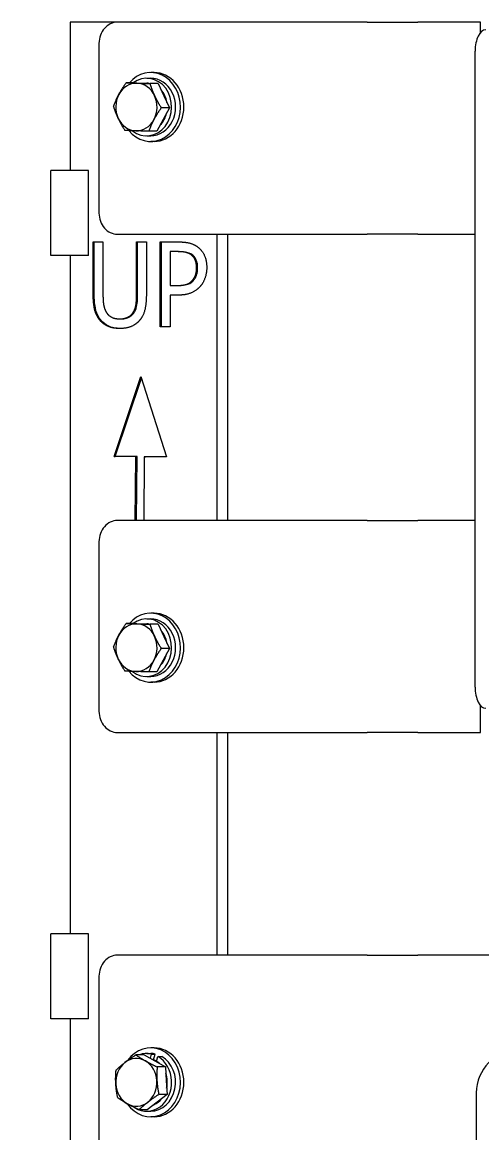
# Model space of a CAD drawing. Header units: inches. Extents: x 12 to 318, y 5 to 204.
# Drawn here: x 149.73 to 155.16, y 74.57 to 87.67 of the extents above; entities that cross this region are included whole.
import ezdxf

# ---------------------------------------------------------------- set-up
doc = ezdxf.new("R2010")
doc.units = ezdxf.units.IN
doc.header["$LTSCALE"] = 9.5
doc.header["$MEASUREMENT"] = 0
doc.layers.add('Dimension', color=7, linetype='Continuous', lineweight=25)
doc.layers.add('Visible', color=7, linetype='Continuous', lineweight=18)
doc.styles.add('Standard D-E', font='arial.ttf')
doc.dimstyles.new('in [mm] D-E NeptuneBenson', dxfattribs={"dimscale": 9.5, "dimtxt": 0.15, "dimasz": 0.098425, "dimexe": 0.125, "dimexo": 0.063, "dimgap": 0.031496, "dimtad": 0, "dimtih": 1, "dimtoh": 1, "dimdec": 4, "dimrnd": 1e-08, "dimzin": 3, "dimdsep": 46, "dimlunit": 5, "dimtxsty": 'Standard D-E', "dimcen": 0.09, "dimdle": 0.393701, "dimclrd": 256, "dimclre": 256, "dimclrt": 256, "dimadec": 1, "dimazin": 1, "dimtfac": 1, "dimtofl": 0, "dimtmove": 0, "dimatfit": 3, "dimfxl": 1, "dimfrac": 1, "dimtolj": 1, "dimtzin": 4, "dimlwd": -1, "dimlwe": -1, "dimarcsym": 0})

# ---------------------------------------------------------------- blocks, each defined once
blk = doc.blocks.new('*D27')
at = {"layer": 'Defpoints', "color": 0, "transparency": 16777216}
for p in [(144.797, 108.337), (183.91, 108.337), (159.202, 28.059)]:
    blk.add_point(p, dxfattribs=at)
at = {"layer": 'Dimension', "transparency": 16777216}
for p, q in [((145.396, 108.337), (185.098, 108.337)), ((183.91, 107.402), (183.91, 71.15)), ((183.91, 28.994), (183.91, 65.247)), ((159.801, 28.059), (185.098, 28.059))]:
    blk.add_line(p, q, dxfattribs=at)
for points in [[(183.754, 107.402), (184.066, 107.402), (183.91, 108.337)], [(183.754, 28.994), (184.066, 28.994), (183.91, 28.059)]]:
    blk.add_solid(points, dxfattribs=at)
at = {"layer": 'Dimension', "transparency": 16777216, "char_height": 1.425, "attachment_point": 5, "style": 'Standard D-E'}
for s, insert in [('\\A1; 80{\\H1x;\\S1#4;} in', (183.91, 69.938)), ('\\A1;[2039.1 mm]', (183.91, 66.986))]:
    blk.add_mtext(s, dxfattribs=dict(at, insert=insert))

msp = doc.modelspace()

# ---------------------------------------------------------------- linework, layer by layer
at = {"layer": 'Visible'}
for p, q in [((150.856521, 87.669365), (150.300752, 87.669365)), ((150.300752, 87.669365), (150.300752, 85.919365)), ((153.802614, 87.669365), (150.856521, 87.669365)), ((153.802614, 87.669365), (154.40025, 87.669365)), ((155.141927, 87.669365), (154.40025, 87.669365)), ((155.141927, 87.548682), (155.141927, 87.669365)), ((150.640014, 87.419365), (150.640014, 85.419365)), ((155.076927, 79.829365), (155.076927, 87.329365)), ((151.056268, 86.954714), (150.959817, 86.954714)), ((151.056268, 86.954714), (151.196715, 86.950259)), ((151.202534, 87.009365), (151.249534, 87.009365)), ((151.289534, 87.075365), (151.249534, 87.075365)), ((151.193374, 86.950365), (151.202534, 86.950365)), ((151.196715, 86.950259), (151.337162, 86.945803)), ((151.337162, 86.945803), (151.240711, 86.945803)), ((151.337162, 86.945803), (151.404044, 86.803128)), ((151.404044, 86.803128), (151.470926, 86.660454)), ((151.470926, 86.660454), (151.374475, 86.660454)), ((151.470926, 86.660454), (151.39736, 86.522234)), ((151.39736, 86.522234), (151.323795, 86.384015)), ((151.202534, 86.329365), (151.249534, 86.329365)), ((151.323795, 86.384015), (151.227344, 86.384015)), ((151.289534, 86.263365), (151.249534, 86.263365)), ((150.517258, 85.919365), (150.071692, 85.919365)), ((150.071692, 84.919365), (150.071692, 85.919365)), ((150.517258, 84.919365), (150.517258, 85.919365)), ((150.856521, 85.169365), (153.802614, 85.169365)), ((152.032803, 81.794365), (152.032803, 85.169365)), ((152.157803, 85.169365), (152.157803, 81.794365)), ((154.40025, 85.169365), (153.802614, 85.169365)), ((154.40025, 85.169365), (155.076927, 85.169365)), ((150.571907, 84.454948), (150.571907, 85.078935)), ((150.571907, 85.078935), (150.687002, 85.078935)), ((150.584407, 84.454948), (150.584407, 85.078935)), ((150.687002, 85.078935), (150.687002, 84.454948)), ((151.083521, 85.078935), (151.198617, 85.078935)), ((151.083521, 84.451707), (151.083521, 85.078935)), ((151.096021, 84.451707), (151.096021, 85.078935)), ((151.198617, 85.078935), (151.198617, 84.454948)), ((151.363541, 84.078935), (151.363541, 85.078935)), ((151.363541, 85.078935), (151.5811, 85.078935)), ((151.376041, 84.078935), (151.376041, 85.078935)), ((150.517258, 84.919365), (150.071692, 84.919365)), ((150.300752, 84.919365), (150.300752, 76.919365)), ((151.574082, 84.963862), (151.478637, 84.963862)), ((151.478637, 84.963862), (151.478637, 84.565159)), ((151.574082, 84.963862), (151.586582, 84.963862)), ((151.741813, 84.625127), (151.754313, 84.625127)), ((151.478637, 84.565159), (151.557238, 84.565159)), ((151.557238, 84.565159), (151.569738, 84.565159)), ((151.478637, 84.451707), (151.478637, 84.078935)), ((151.576187, 84.451707), (151.478637, 84.451707)), ((150.884911, 84.171318), (150.897411, 84.171318)), ((151.478637, 84.078935), (151.363541, 84.078935)), ((150.819656, 82.549852), (151.135415, 83.493012)), ((150.832156, 82.549852), (151.141472, 83.473765)), ((151.135415, 83.493012), (151.434365, 82.542917)), ((151.076187, 82.547753), (150.819656, 82.549852)), ((150.819656, 82.549852), (150.832156, 82.549852)), ((151.088687, 82.547753), (150.832156, 82.549852)), ((151.068178, 81.794365), (151.076187, 82.547753)), ((151.076187, 82.547753), (151.088687, 82.547753)), ((151.080678, 81.794365), (151.088687, 82.547753)), ((151.174302, 82.546428), (151.167443, 81.794365)), ((151.174302, 82.546428), (151.186802, 82.546428)), ((151.434365, 82.542917), (151.174302, 82.546428)), ((151.434312, 82.543086), (151.186802, 82.546428)), ((153.802614, 81.794365), (150.856521, 81.794365)), ((153.802614, 81.794365), (154.40025, 81.794365)), ((155.076927, 81.794365), (154.40025, 81.794365)), ((150.640014, 81.544365), (150.640014, 79.544365)), ((151.289534, 80.700365), (151.249534, 80.700365)), ((151.056268, 80.579714), (150.959817, 80.579714)), ((151.056268, 80.579714), (151.196715, 80.575259)), ((151.193374, 80.575365), (151.202534, 80.575365)), ((151.196715, 80.575259), (151.337162, 80.570803)), ((151.202534, 80.634365), (151.249534, 80.634365)), ((151.337162, 80.570803), (151.240711, 80.570803)), ((151.337162, 80.570803), (151.404044, 80.428128)), ((151.404044, 80.428128), (151.470926, 80.285454)), ((151.470926, 80.285454), (151.374475, 80.285454)), ((151.470926, 80.285454), (151.39736, 80.147234)), ((151.39736, 80.147234), (151.323795, 80.009015)), ((151.202534, 79.954365), (151.249534, 79.954365)), ((151.323795, 80.009015), (151.227344, 80.009015)), ((151.289534, 79.888365), (151.249534, 79.888365)), ((155.141927, 79.294365), (155.141927, 79.610048)), ((150.856521, 79.294365), (153.802614, 79.294365)), ((152.032803, 76.669365), (152.032803, 79.294365)), ((152.157803, 79.294365), (152.157803, 76.669365)), ((154.40025, 79.294365), (153.802614, 79.294365)), ((154.40025, 79.294365), (155.141927, 79.294365)), ((150.517258, 76.919365), (150.071692, 76.919365)), ((150.071692, 75.919365), (150.071692, 76.919365)), ((150.517258, 75.919365), (150.517258, 76.919365)), ((153.802614, 76.669365), (150.856521, 76.669365)), ((153.802614, 76.669365), (154.40025, 76.669365)), ((155.406927, 76.669365), (154.40025, 76.669365)), ((150.640014, 76.419365), (150.640014, 74.419365)), ((150.517258, 75.919365), (150.071692, 75.919365)), ((150.300752, 75.919365), (150.300752, 67.919365)), ((151.289534, 75.575365), (151.249534, 75.575365)), ((151.170898, 75.493082), (151.074447, 75.493082)), ((151.170898, 75.493082), (151.297075, 75.42172)), ((151.202534, 75.509365), (151.249534, 75.509365)), ((151.257388, 75.503413), (151.242503, 75.452584)), ((151.257388, 75.503413), (151.304388, 75.503413)), ((151.284094, 75.434113), (151.304388, 75.503413)), ((151.317945, 75.416753), (151.334505, 75.473302)), ((151.334505, 75.473302), (151.381505, 75.473302)), ((151.297075, 75.42172), (151.423253, 75.350357)), ((151.423253, 75.350357), (151.326802, 75.350357)), ((151.423253, 75.350357), (151.43282, 75.188499)), ((151.43282, 75.188499), (151.442387, 75.02664)), ((155.090013, 75.044365), (155.090013, 59.544365)), ((151.325776, 74.936143), (151.209165, 74.845647)), ((151.442387, 75.02664), (151.325776, 74.936143)), ((151.442387, 75.02664), (151.345936, 75.02664)), ((151.209165, 74.845647), (151.112714, 74.845647)), ((151.202534, 74.829365), (151.249534, 74.829365)), ((151.289534, 74.763365), (151.249534, 74.763365))]:
    msp.add_line(p, q, dxfattribs=at)
msp.add_arc((155.590013, 75.044365), 0.5, 90, 180, dxfattribs=at)
for centre, major_axis, ratio, start_param, end_param in [((150.856521, 87.419365), (0, 0.25), 0.866025404, 0, 1.570796327), ((155.201927, 87.329365), (0, 0.25), 0.5, 0, 1.570796327), ((151.249534, 86.669365), (0, 0.406), 0.866025404, 2.325607296, 7.074611791), ((151.081032, 86.669365), (0, 0.281), 0.866025404, 6.255718721, 7.302916272), ((151.202534, 86.669365), (0, 0.34), 0.866025404, 2.536386269, 6.858054838), ((151.249534, 86.669365), (0, -0.34), 0.866025404, 0, 3.141592654), ((151.289534, 86.669365), (0, 0.406), 0.866025404, 3.141592654, 6.283185307), ((151.081032, 86.669365), (0, 0.281), 0.866025404, 5.20852117, 6.255718721), ((151.202534, 86.669365), (0, 0.281), 0.866025404, 6.202592143, 6.283185307), ((151.202534, 86.669365), (0, -0.281), 0.866025404, 1.765186866, 2.368670166), ((151.081032, 86.669365), (0, -0.281), 0.866025404, 4.161323618, 5.20852117), ((151.081032, 86.669365), (0, 0.281), 0.866025404, 4.161323618, 5.20852117), ((151.202534, 86.669365), (0, -0.281), 0.866025404, 0.722773623, 1.316688307), ((151.081032, 86.669365), (0, -0.281), 0.866025404, 5.20852117, 6.255718721), ((151.081032, 86.669365), (0, -0.281), 0.866025404, 6.255718721, 7.302916272), ((150.856521, 85.419365), (0, -0.25), 0.866025404, 4.71238898, 6.283185307), ((150.856521, 81.544365), (0, 0.25), 0.866025404, 0, 1.570796327), ((151.249534, 80.294365), (0, 0.406), 0.866025404, 2.325607296, 7.074611791), ((151.202534, 80.294365), (0, 0.34), 0.866025404, 2.536386269, 6.858054838), ((151.289534, 80.294365), (0, 0.406), 0.866025404, 3.141592654, 6.283185307), ((151.081032, 80.294365), (0, 0.281), 0.866025404, 6.255718721, 7.302916272), ((151.081032, 80.294365), (0, 0.281), 0.866025404, 5.20852117, 6.255718721), ((151.202534, 80.294365), (0, 0.281), 0.866025404, 6.202592143, 6.283185307), ((151.249534, 80.294365), (0, -0.34), 0.866025404, 0, 3.141592654), ((151.081032, 80.294365), (0, -0.281), 0.866025404, 4.161323618, 5.20852117), ((151.081032, 80.294365), (0, 0.281), 0.866025404, 4.161323618, 5.20852117), ((151.202534, 80.294365), (0, -0.281), 0.866025404, 1.765186866, 2.368670166), ((151.081032, 80.294365), (0, -0.281), 0.866025404, 5.20852117, 6.255718721), ((151.081032, 80.294365), (0, -0.281), 0.866025404, 6.255718721, 7.302916272), ((151.202534, 80.294365), (0, -0.281), 0.866025404, 0.722773623, 1.316688307), ((155.201927, 79.829365), (0, -0.25), 0.5, 4.71238898, 6.283185307), ((150.856521, 79.544365), (0, -0.25), 0.866025404, 4.71238898, 6.283185307), ((150.856521, 76.419365), (0, 0.25), 0.866025404, 0, 1.570796327), ((151.249534, 75.169365), (0, 0.406), 0.866025404, 2.241855542, 7.16621435), ((151.289534, 75.169365), (0, 0.406), 0.866025404, 3.141592654, 6.283185307), ((151.081032, 75.169365), (0, 0.281), 0.866025404, 5.827731458, 6.874929009), ((151.202534, 75.169365), (0, -0.34), 0.866025404, 5.791957826, 8.960029584), ((151.202534, 75.169365), (0, 0.34), 0.866025404, 6.09579569, 6.593913834), ((151.249534, 75.169365), (0, 0.34), 0.866025404, 6.09579569, 6.283185307), ((151.249534, 75.169365), (0, -0.34), 0.866025404, 0, 2.676844277), ((151.202534, 75.169365), (0, 0.281), 0.866025404, 5.614736601, 6.040726315), ((151.081032, 75.169365), (0, -0.281), 0.866025404, 3.733336356, 4.780533907), ((151.081032, 75.169365), (0, 0.281), 0.866025404, 4.780533907, 5.827731458), ((151.081032, 75.169365), (0, 0.281), 0.866025404, 3.733336356, 4.780533907), ((151.202534, 75.169365), (0, -0.281), 0.866025404, 1.317387347, 1.960495159), ((151.081032, 75.169365), (0, -0.281), 0.866025404, 4.780533907, 5.827731458), ((151.081032, 75.169365), (0, -0.281), 0.866025404, 5.827731458, 6.874929009), ((151.202534, 75.169365), (0, -0.281), 0.866025404, 0.351765867, 0.831721537)]:
    msp.add_ellipse(centre, major_axis=major_axis, ratio=ratio, start_param=start_param, end_param=end_param, dxfattribs=at)
for points in [[(150.873703, 86.816495), (150.907844, 86.880643), (150.959817, 86.954714)], [(150.959817, 86.954714), (151.022533, 86.952327), (151.087715, 86.950259)], [(151.087715, 86.950259), (151.152897, 86.948191), (151.240711, 86.945803)], [(151.240711, 86.945803), (151.264004, 86.869344), (151.295044, 86.803128)], [(150.812687, 86.678276), (150.839561, 86.752347), (150.873703, 86.816495)], [(151.295044, 86.803128), (151.326084, 86.736913), (151.374475, 86.660454)], [(150.867019, 86.535601), (150.835979, 86.601817), (150.812687, 86.678276)], [(151.374475, 86.660454), (151.322502, 86.586382), (151.28836, 86.522234)], [(150.94645, 86.392926), (150.898059, 86.469385), (150.867019, 86.535601)], [(151.28836, 86.522234), (151.254219, 86.458087), (151.227344, 86.384015)], [(151.074348, 86.388471), (151.009167, 86.390538), (150.94645, 86.392926)], [(151.227344, 86.384015), (151.13953, 86.386403), (151.074348, 86.388471)], [(150.873703, 80.441495), (150.907844, 80.505643), (150.959817, 80.579714)], [(150.959817, 80.579714), (151.022533, 80.577327), (151.087715, 80.575259)], [(151.087715, 80.575259), (151.152897, 80.573191), (151.240711, 80.570803)], [(151.240711, 80.570803), (151.264004, 80.494344), (151.295044, 80.428128)], [(150.812687, 80.303276), (150.839561, 80.377347), (150.873703, 80.441495)], [(151.295044, 80.428128), (151.326084, 80.361913), (151.374475, 80.285454)], [(150.867019, 80.160601), (150.835979, 80.226817), (150.812687, 80.303276)], [(151.374475, 80.285454), (151.322502, 80.211382), (151.28836, 80.147234)], [(150.94645, 80.017926), (150.898059, 80.094385), (150.867019, 80.160601)], [(151.28836, 80.147234), (151.254219, 80.083087), (151.227344, 80.009015)], [(151.074348, 80.013471), (151.009167, 80.015538), (150.94645, 80.017926)], [(151.227344, 80.009015), (151.13953, 80.011403), (151.074348, 80.013471)], [(150.945287, 75.402586), (150.999406, 75.444586), (151.074447, 75.493082)], [(151.074447, 75.493082), (151.129516, 75.454839), (151.188075, 75.42172)], [(150.838243, 75.150231), (150.833803, 75.22535), (150.841225, 75.31209)], [(150.841225, 75.31209), (150.891168, 75.360587), (150.945287, 75.402586)], [(151.188075, 75.42172), (151.246635, 75.388601), (151.326802, 75.350357)], [(151.326802, 75.350357), (151.31938, 75.263618), (151.32382, 75.188499)], [(151.32382, 75.188499), (151.32826, 75.11338), (151.345936, 75.02664)], [(150.860359, 74.988372), (150.842683, 75.075112), (150.838243, 75.150231)], [(150.973988, 74.917009), (150.915429, 74.950129), (150.860359, 74.988372)], [(151.112714, 74.845647), (151.032547, 74.88389), (150.973988, 74.917009)], [(151.216776, 74.936143), (151.162657, 74.894144), (151.112714, 74.845647)], [(151.345936, 75.02664), (151.270895, 74.978143), (151.216776, 74.936143)]]:
    msp.add_rational_spline(points, [1, 1.0379548493, 1], degree=2, dxfattribs=at)
for points in [[(151.5811, 85.078935), (151.658298, 85.078935), (151.766376, 85.049762), (151.807782, 85.016537)], [(151.807782, 85.016537), (151.856207, 84.978449), (151.910947, 84.860945), (151.910947, 84.777477)], [(151.728479, 84.925775), (151.701108, 84.946845), (151.628121, 84.963862), (151.574082, 84.963862)], [(151.790939, 84.773425), (151.790939, 84.825289), (151.76006, 84.901464), (151.728479, 84.925775)], [(151.741813, 84.625127), (151.76778, 84.65511), (151.790939, 84.725613), (151.790939, 84.773425)], [(151.910947, 84.777477), (151.910947, 84.712647), (151.870945, 84.595953), (151.835153, 84.555435)], [(151.557238, 84.565159), (151.627419, 84.565159), (151.713741, 84.591091), (151.741813, 84.625127)], [(151.835153, 84.555435), (151.790237, 84.504381), (151.668825, 84.451707), (151.576187, 84.451707)], [(150.654719, 84.150248), (150.609102, 84.202112), (150.571907, 84.347979), (150.571907, 84.454948)], [(150.687002, 84.454948), (150.687002, 84.385256), (150.702442, 84.291253), (150.724198, 84.253165)], [(151.046326, 84.253165), (151.068082, 84.291253), (151.083521, 84.384446), (151.083521, 84.451707)], [(151.198617, 84.454948), (151.198617, 84.35041), (151.162123, 84.201302), (151.115804, 84.150248)], [(150.724198, 84.253165), (150.747357, 84.212647), (150.827363, 84.171318), (150.884911, 84.171318)], [(150.884911, 84.171318), (150.93895, 84.171318), (151.023166, 84.212647), (151.046326, 84.253165)], [(150.884911, 84.057866), (150.808414, 84.057866), (150.694722, 84.104057), (150.654719, 84.150248)], [(151.115804, 84.150248), (151.074398, 84.103247), (150.964916, 84.057866), (150.884911, 84.057866)]]:
    msp.add_open_spline(points, degree=2, dxfattribs=at)
for points, knots in [([(151.740979, 84.925775), (151.716242, 84.944817), (151.691266, 84.952054), (151.648521, 84.96202), (151.615615, 84.963862), (151.586582, 84.963862)], [-0.3818938296, -0.3818938296, -0.3818938296, -0.3818938296, -0.2554611271, -0.2554611271, 0, 0, 0, 0]), ([(151.803439, 84.773425), (151.803439, 84.793707), (151.801668, 84.81417), (151.792026, 84.856523), (151.78452, 84.872479), (151.76852, 84.900211), (151.755857, 84.914321), (151.740979, 84.925775)], [-0.3372795691, -0.3372795691, -0.3372795691, -0.3372795691, -0.2539165575, -0.2539165575, -0.1573425254, -0.1573425254, 0, 0, 0, 0]), ([(151.754313, 84.625127), (151.762621, 84.63472), (151.770179, 84.645127), (151.78365, 84.668532), (151.788422, 84.679899), (151.800464, 84.716557), (151.803439, 84.745442), (151.803439, 84.773425)], [-0.3778990738, -0.3778990738, -0.3778990738, -0.3778990738, -0.2983955769, -0.2983955769, -0.2132300142, -0.2132300142, 0, 0, 0, 0]), ([(151.569738, 84.565159), (151.596194, 84.565159), (151.624664, 84.566541), (151.680694, 84.575754), (151.698099, 84.582846), (151.726536, 84.597591), (151.741509, 84.609603), (151.754313, 84.625127)], [-0.3720280769, -0.3720280769, -0.3720280769, -0.3720280769, -0.2742790033, -0.2742790033, -0.1633485372, -0.1633485372, 0, 0, 0, 0]), ([(150.667219, 84.150248), (150.652153, 84.167378), (150.639157, 84.18639), (150.617408, 84.228659), (150.609059, 84.251302), (150.595167, 84.305779), (150.584407, 84.359944), (150.584407, 84.454948)], [-1.834872944, -1.834872944, -1.834872944, -1.834872944, -1.283211598, -1.283211598, -0.723930443, -0.723930443, 0, 0, 0, 0]), ([(151.058826, 84.253165), (151.073611, 84.27905), (151.083256, 84.307394), (151.090912, 84.353605), (151.096021, 84.387929), (151.096021, 84.451707)], [-1.425366243, -1.425366243, -1.425366243, -1.425366243, -0.485984079, -0.485984079, 0, 0, 0, 0]), ([(150.897411, 84.171318), (150.920386, 84.171318), (150.943409, 84.174119), (150.979345, 84.185162), (151.000429, 84.193042), (151.036052, 84.220857), (151.048743, 84.235526), (151.058826, 84.253165)], [-0.7299087878, -0.7299087878, -0.7299087878, -0.7299087878, -0.3783755563, -0.3783755563, -0.1610495695, -0.1610495695, 0, 0, 0, 0]), ([(150.891325, 84.057903), (150.866041, 84.058211), (150.840507, 84.060474), (150.792019, 84.070395), (150.769032, 84.077774), (150.716969, 84.103362), (150.690233, 84.123675), (150.667219, 84.150248)], [-0.7203436552, -0.7203436552, -0.7203436552, -0.7203436552, -0.4978653255, -0.4978653255, -0.2863653536, -0.2863653536, 0, 0, 0, 0])]:
    msp.add_open_spline(points, degree=3, knots=knots, dxfattribs=at)

# ---------------------------------------------------------------- dimensions: what is measured, and where the dimension line sits
at = {"layer": 'Dimension'}
dim = msp.add_linear_dim(base=(183.910165, 108.337365), p1=(159.202494, 28.059365), p2=(144.797257, 108.337365), angle=90, text=' <> in\\X[2039.1 mm]', dimstyle='in [mm] D-E NeptuneBenson', override={"dimgap": 0.031496, "dimdec": 4, "dimpost": '', "dimtol": 0, "dimlim": 0, "dimtp": 0, "dimtm": 0, "dimtdec": 2, "dimatfit": 1}, dxfattribs=at)
dim.commit()
dim.dimension.update_dxf_attribs({"geometry": '*D27', "text_midpoint": (183.910165, 68.198365), "dimtype": 160})

doc.saveas('drawing.dxf')
